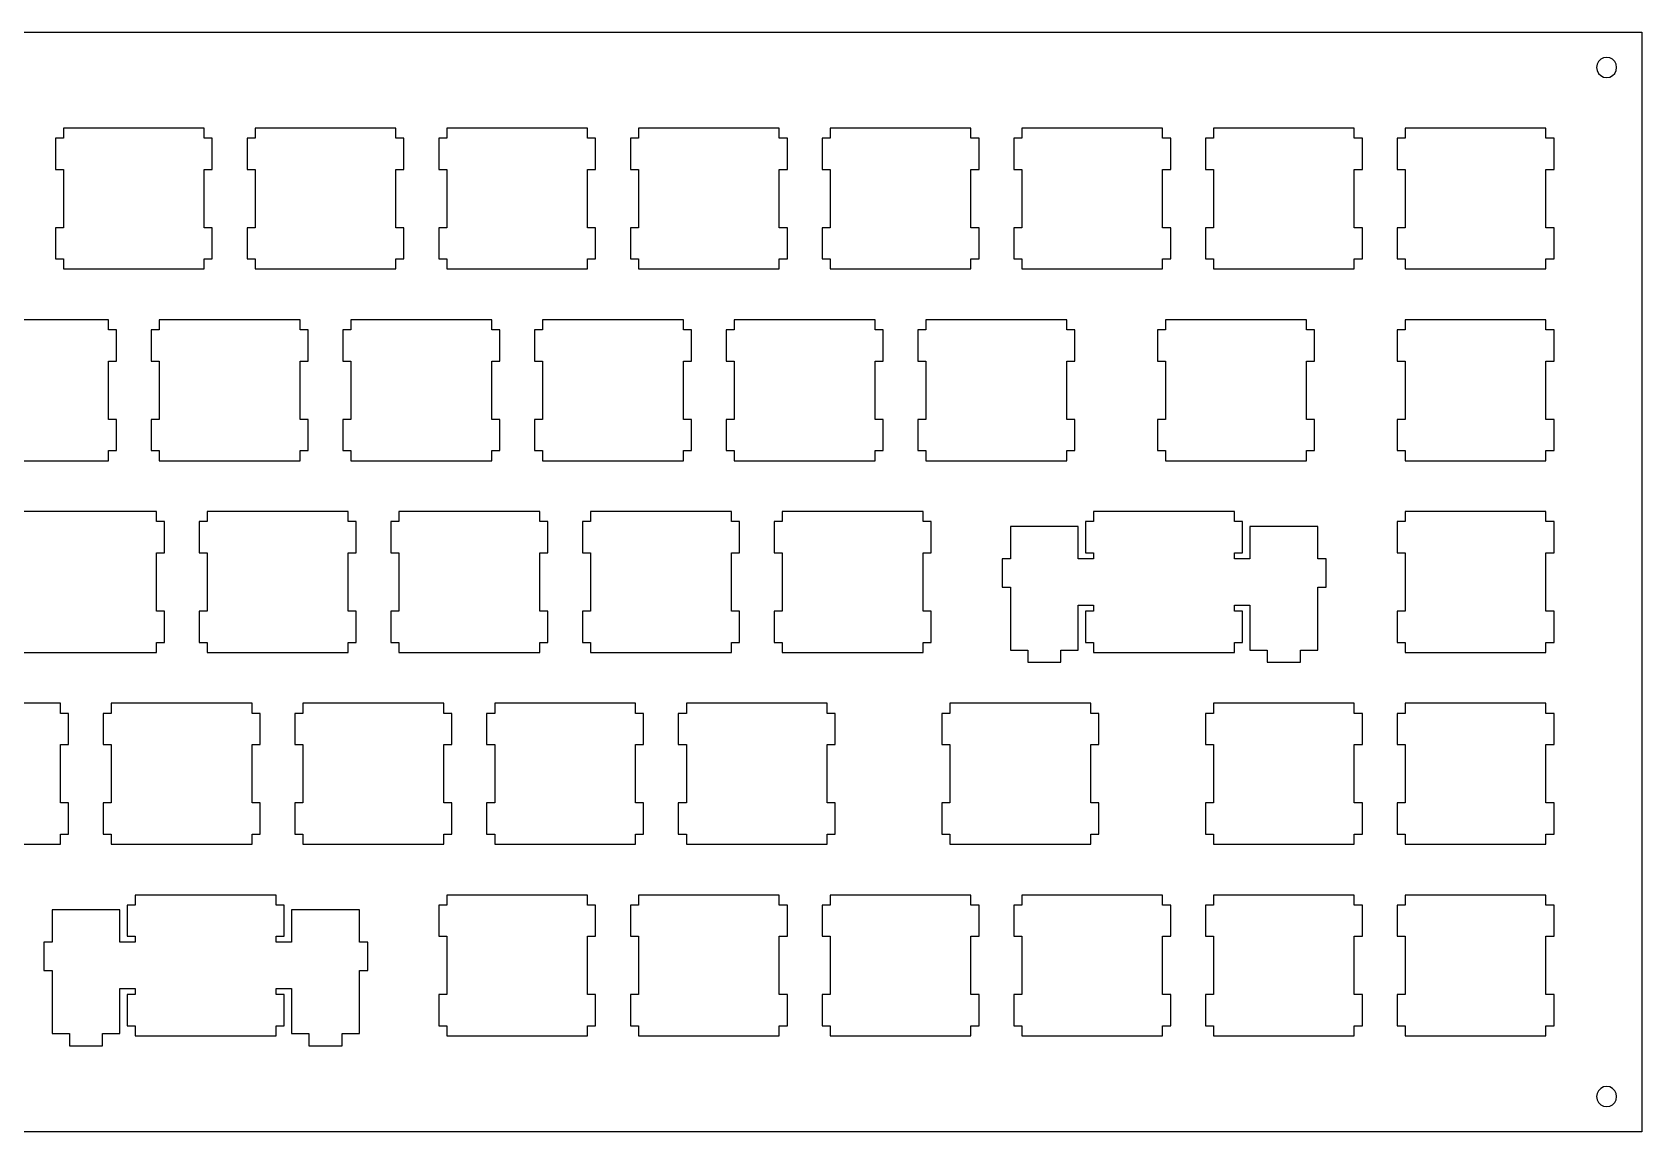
# Model space of a CAD drawing. Extents: x 0 to 319, y 0 to 109.
# Drawn here: x 158.9 to 318.9, y 0.1 to 109.3 of the extents above; entities that cross this region are included whole.
import ezdxf

# ---------------------------------------------------------------- set-up
doc = ezdxf.new("R2010")
doc.units = 0
doc.layers.get('0').update_dxf_attribs({"linetype": 'CONTINUOUS'})

msp = doc.modelspace()

# ---------------------------------------------------------------- linework, layer by layer
at = {"color": 0}
for p, q in [((0.09371, 109.343), (318.895, 109.343)), ((318.895, 109.343), (318.895, 0.09371)), ((314.442, 106.154), (314.395, 105.844)), ((314.395, 105.844), (314.442, 105.536)), ((314.584, 106.431), (314.442, 106.154)), ((314.807, 106.653), (314.584, 106.431)), ((315.084, 106.795), (314.807, 106.653)), ((315.394, 106.843), (315.084, 106.795)), ((315.704, 106.795), (315.394, 106.843)), ((315.981, 106.653), (315.704, 106.795)), ((316.203, 106.431), (315.981, 106.653)), ((316.345, 106.154), (316.203, 106.431)), ((316.395, 105.843), (316.345, 106.154)), ((316.345, 105.536), (316.395, 105.843)), ((314.442, 105.536), (314.584, 105.256)), ((314.584, 105.256), (314.807, 105.035)), ((314.807, 105.035), (315.084, 104.892)), ((315.084, 104.892), (315.394, 104.844)), ((315.394, 104.844), (315.704, 104.892)), ((315.704, 104.892), (315.981, 105.035)), ((315.981, 105.035), (316.203, 105.256)), ((316.203, 105.256), (316.345, 105.536)), ((162.019, 99.8195), (162.019, 98.8191)), ((176.018, 99.8195), (162.019, 99.8195)), ((176.018, 98.8191), (176.018, 99.8195)), ((181.069, 99.8195), (181.069, 98.8191)), ((195.068, 99.8195), (181.069, 99.8195)), ((195.068, 98.8191), (195.068, 99.8195)), ((200.119, 99.8195), (200.119, 98.8191)), ((214.118, 99.8195), (200.119, 99.8195)), ((214.118, 98.8191), (214.118, 99.8195)), ((219.169, 99.8195), (219.169, 98.8191)), ((233.168, 99.8195), (219.169, 99.8195)), ((233.168, 98.8191), (233.168, 99.8195)), ((238.219, 99.8195), (238.219, 98.8191)), ((252.218, 99.8195), (238.219, 99.8195)), ((252.218, 98.8191), (252.218, 99.8195)), ((257.269, 99.8195), (257.269, 98.8191)), ((271.268, 99.8195), (257.269, 99.8195)), ((271.268, 98.8191), (271.268, 99.8195)), ((276.319, 99.8195), (276.319, 98.8191)), ((290.318, 99.8195), (276.319, 99.8195)), ((290.318, 98.8191), (290.318, 99.8195)), ((295.369, 99.8195), (295.369, 98.8191)), ((309.368, 99.8195), (295.369, 99.8195)), ((309.368, 98.8191), (309.368, 99.8195)), ((162.019, 98.8191), (161.218, 98.8191)), ((161.218, 98.8191), (161.218, 95.7185)), ((176.819, 98.8191), (176.018, 98.8191)), ((176.819, 95.7185), (176.819, 98.8191)), ((181.069, 98.8191), (180.268, 98.8191)), ((180.268, 98.8191), (180.268, 95.7185)), ((195.869, 98.8191), (195.068, 98.8191)), ((195.869, 95.7185), (195.869, 98.8191)), ((200.119, 98.8191), (199.318, 98.8191)), ((199.318, 98.8191), (199.318, 95.7185)), ((214.919, 98.8191), (214.118, 98.8191)), ((214.919, 95.7185), (214.919, 98.8191)), ((219.169, 98.8191), (218.368, 98.8191)), ((218.368, 98.8191), (218.368, 95.7185)), ((233.969, 98.8191), (233.168, 98.8191)), ((233.969, 95.7185), (233.969, 98.8191)), ((238.219, 98.8191), (237.418, 98.8191)), ((237.418, 98.8191), (237.418, 95.7185)), ((253.019, 98.8191), (252.218, 98.8191)), ((253.019, 95.7185), (253.019, 98.8191)), ((257.269, 98.8191), (256.468, 98.8191)), ((256.468, 98.8191), (256.468, 95.7185)), ((272.069, 98.8191), (271.268, 98.8191)), ((272.069, 95.7185), (272.069, 98.8191)), ((276.319, 98.8191), (275.518, 98.8191)), ((275.518, 98.8191), (275.518, 95.7185)), ((291.119, 98.8191), (290.318, 98.8191)), ((291.119, 95.7185), (291.119, 98.8191)), ((295.369, 98.8191), (294.568, 98.8191)), ((294.568, 98.8191), (294.568, 95.7185)), ((310.169, 98.8191), (309.368, 98.8191)), ((310.169, 95.7185), (310.169, 98.8191)), ((161.218, 95.7185), (162.019, 95.7185)), ((162.019, 95.7185), (162.019, 89.9199)), ((176.018, 89.9199), (176.018, 95.7185)), ((176.018, 95.7185), (176.819, 95.7185)), ((180.268, 95.7185), (181.069, 95.7185)), ((181.069, 95.7185), (181.069, 89.9199)), ((195.068, 89.9199), (195.068, 95.7185)), ((195.068, 95.7185), (195.869, 95.7185)), ((199.318, 95.7185), (200.119, 95.7185)), ((200.119, 95.7185), (200.119, 89.9199)), ((214.118, 89.9199), (214.118, 95.7185)), ((214.118, 95.7185), (214.919, 95.7185)), ((218.368, 95.7185), (219.169, 95.7185)), ((219.169, 95.7185), (219.169, 89.9199)), ((233.168, 89.9199), (233.168, 95.7185)), ((233.168, 95.7185), (233.969, 95.7185)), ((237.418, 95.7185), (238.219, 95.7185)), ((238.219, 95.7185), (238.219, 89.9199)), ((252.218, 89.9199), (252.218, 95.7185)), ((252.218, 95.7185), (253.019, 95.7185)), ((256.468, 95.7185), (257.269, 95.7185)), ((257.269, 95.7185), (257.269, 89.9199)), ((271.268, 89.9199), (271.268, 95.7185)), ((271.268, 95.7185), (272.069, 95.7185)), ((275.518, 95.7185), (276.319, 95.7185)), ((276.319, 95.7185), (276.319, 89.9199)), ((290.318, 89.9199), (290.318, 95.7185)), ((290.318, 95.7185), (291.119, 95.7185)), ((294.568, 95.7185), (295.369, 95.7185)), ((295.369, 95.7185), (295.369, 89.9199)), ((309.368, 89.9199), (309.368, 95.7185)), ((309.368, 95.7185), (310.169, 95.7185)), ((162.019, 89.9199), (161.218, 89.9199)), ((161.218, 89.9199), (161.218, 86.8179)), ((176.819, 89.9199), (176.018, 89.9199)), ((176.819, 86.8179), (176.819, 89.9199)), ((181.069, 89.9199), (180.268, 89.9199)), ((180.268, 89.9199), (180.268, 86.8179)), ((195.869, 89.9199), (195.068, 89.9199)), ((195.869, 86.8179), (195.869, 89.9199)), ((200.119, 89.9199), (199.318, 89.9199)), ((199.318, 89.9199), (199.318, 86.8179)), ((214.919, 89.9199), (214.118, 89.9199)), ((214.919, 86.8179), (214.919, 89.9199)), ((219.169, 89.9199), (218.368, 89.9199)), ((218.368, 89.9199), (218.368, 86.8179)), ((233.969, 89.9199), (233.168, 89.9199)), ((233.969, 86.8179), (233.969, 89.9199)), ((238.219, 89.9199), (237.418, 89.9199)), ((237.418, 89.9199), (237.418, 86.8179)), ((253.019, 89.9199), (252.218, 89.9199)), ((253.019, 86.8179), (253.019, 89.9199)), ((257.269, 89.9199), (256.468, 89.9199)), ((256.468, 89.9199), (256.468, 86.8179)), ((272.069, 89.9199), (271.268, 89.9199)), ((272.069, 86.8179), (272.069, 89.9199)), ((276.319, 89.9199), (275.518, 89.9199)), ((275.518, 89.9199), (275.518, 86.8179)), ((291.119, 89.9199), (290.318, 89.9199)), ((291.119, 86.8179), (291.119, 89.9199)), ((295.369, 89.9199), (294.568, 89.9199)), ((294.568, 89.9199), (294.568, 86.8179)), ((310.169, 89.9199), (309.368, 89.9199)), ((310.169, 86.8179), (310.169, 89.9199)), ((161.218, 86.8179), (162.019, 86.8179)), ((162.019, 86.8179), (162.019, 85.8188)), ((176.018, 85.8188), (176.018, 86.8179)), ((176.018, 86.8179), (176.819, 86.8179)), ((180.268, 86.8179), (181.069, 86.8179)), ((181.069, 86.8179), (181.069, 85.8188)), ((195.068, 85.8188), (195.068, 86.8179)), ((195.068, 86.8179), (195.869, 86.8179)), ((199.318, 86.8179), (200.119, 86.8179)), ((200.119, 86.8179), (200.119, 85.8188)), ((214.118, 85.8188), (214.118, 86.8179)), ((214.118, 86.8179), (214.919, 86.8179)), ((218.368, 86.8179), (219.169, 86.8179)), ((219.169, 86.8179), (219.169, 85.8188)), ((233.168, 85.8188), (233.168, 86.8179)), ((233.168, 86.8179), (233.969, 86.8179)), ((237.418, 86.8179), (238.219, 86.8179)), ((238.219, 86.8179), (238.219, 85.8188)), ((252.218, 85.8188), (252.218, 86.8179)), ((252.218, 86.8179), (253.019, 86.8179)), ((256.468, 86.8179), (257.269, 86.8179)), ((257.269, 86.8179), (257.269, 85.8188)), ((271.268, 85.8188), (271.268, 86.8179)), ((271.268, 86.8179), (272.069, 86.8179)), ((275.518, 86.8179), (276.319, 86.8179)), ((276.319, 86.8179), (276.319, 85.8188)), ((290.318, 85.8188), (290.318, 86.8179)), ((290.318, 86.8179), (291.119, 86.8179)), ((294.568, 86.8179), (295.369, 86.8179)), ((295.369, 86.8179), (295.369, 85.8188)), ((309.368, 85.8188), (309.368, 86.8179)), ((309.368, 86.8179), (310.169, 86.8179)), ((162.019, 85.8188), (176.018, 85.8188)), ((181.069, 85.8188), (195.068, 85.8188)), ((200.119, 85.8188), (214.118, 85.8188)), ((219.169, 85.8188), (233.168, 85.8188)), ((238.219, 85.8188), (252.218, 85.8188)), ((257.269, 85.8188), (271.268, 85.8188)), ((276.319, 85.8188), (290.318, 85.8188)), ((295.369, 85.8188), (309.368, 85.8188)), ((166.493, 80.7681), (152.494, 80.7681)), ((166.493, 79.7676), (166.493, 80.7681)), ((171.544, 80.7681), (171.544, 79.7676)), ((185.543, 80.7681), (171.544, 80.7681)), ((185.543, 79.7676), (185.543, 80.7681)), ((190.594, 80.7681), (190.594, 79.7676)), ((204.593, 80.7681), (190.594, 80.7681)), ((204.593, 79.7676), (204.593, 80.7681)), ((209.644, 80.7681), (209.644, 79.7676)), ((223.643, 80.7681), (209.644, 80.7681)), ((223.643, 79.7676), (223.643, 80.7681)), ((228.694, 80.7681), (228.694, 79.7676)), ((242.693, 80.7681), (228.694, 80.7681)), ((242.693, 79.7676), (242.693, 80.7681)), ((247.744, 80.7681), (247.744, 79.7676)), ((261.743, 80.7681), (247.744, 80.7681)), ((261.743, 79.7676), (261.743, 80.7681)), ((271.556, 80.7681), (271.556, 79.7676)), ((285.556, 80.7681), (271.556, 80.7681)), ((285.556, 79.7676), (285.556, 80.7681)), ((295.369, 80.7681), (295.369, 79.7676)), ((309.368, 80.7681), (295.369, 80.7681)), ((309.368, 79.7676), (309.368, 80.7681)), ((167.294, 79.7676), (166.493, 79.7676)), ((167.294, 76.6685), (167.294, 79.7676)), ((171.544, 79.7676), (170.743, 79.7676)), ((170.743, 79.7676), (170.743, 76.6685)), ((186.344, 79.7676), (185.543, 79.7676)), ((186.344, 76.6685), (186.344, 79.7676)), ((190.594, 79.7676), (189.793, 79.7676)), ((189.793, 79.7676), (189.793, 76.6685)), ((205.394, 79.7676), (204.593, 79.7676)), ((205.394, 76.6685), (205.394, 79.7676)), ((209.644, 79.7676), (208.843, 79.7676)), ((208.843, 79.7676), (208.843, 76.6685)), ((224.444, 79.7676), (223.643, 79.7676)), ((224.444, 76.6685), (224.444, 79.7676)), ((228.694, 79.7676), (227.893, 79.7676)), ((227.893, 79.7676), (227.893, 76.6685)), ((243.494, 79.7676), (242.693, 79.7676)), ((243.494, 76.6685), (243.494, 79.7676)), ((247.744, 79.7676), (246.943, 79.7676)), ((246.943, 79.7676), (246.943, 76.6685)), ((262.544, 79.7676), (261.743, 79.7676)), ((262.544, 76.6685), (262.544, 79.7676)), ((271.556, 79.7676), (270.756, 79.7676)), ((270.756, 79.7676), (270.756, 76.6685)), ((286.356, 79.7676), (285.556, 79.7676)), ((286.356, 76.6685), (286.356, 79.7676)), ((295.369, 79.7676), (294.568, 79.7676)), ((294.568, 79.7676), (294.568, 76.6685)), ((310.169, 79.7676), (309.368, 79.7676)), ((310.169, 76.6685), (310.169, 79.7676)), ((166.493, 70.8685), (166.493, 76.6685)), ((166.493, 76.6685), (167.294, 76.6685)), ((170.743, 76.6685), (171.544, 76.6685)), ((171.544, 76.6685), (171.544, 70.8685)), ((185.543, 70.8685), (185.543, 76.6685)), ((185.543, 76.6685), (186.344, 76.6685)), ((189.793, 76.6685), (190.594, 76.6685)), ((190.594, 76.6685), (190.594, 70.8685)), ((204.593, 70.8685), (204.593, 76.6685)), ((204.593, 76.6685), (205.394, 76.6685)), ((208.843, 76.6685), (209.644, 76.6685)), ((209.644, 76.6685), (209.644, 70.8685)), ((223.643, 70.8685), (223.643, 76.6685)), ((223.643, 76.6685), (224.444, 76.6685)), ((227.893, 76.6685), (228.694, 76.6685)), ((228.694, 76.6685), (228.694, 70.8685)), ((242.693, 70.8685), (242.693, 76.6685)), ((242.693, 76.6685), (243.494, 76.6685)), ((246.943, 76.6685), (247.744, 76.6685)), ((247.744, 76.6685), (247.744, 70.8685)), ((261.743, 70.8685), (261.743, 76.6685)), ((261.743, 76.6685), (262.544, 76.6685)), ((270.756, 76.6685), (271.556, 76.6685)), ((271.556, 76.6685), (271.556, 70.8685)), ((285.556, 70.8685), (285.556, 76.6685)), ((285.556, 76.6685), (286.356, 76.6685)), ((294.568, 76.6685), (295.369, 76.6685)), ((295.369, 76.6685), (295.369, 70.8685)), ((309.368, 70.8685), (309.368, 76.6685)), ((309.368, 76.6685), (310.169, 76.6685)), ((167.294, 70.8685), (166.493, 70.8685)), ((167.294, 67.7679), (167.294, 70.8685)), ((171.544, 70.8685), (170.743, 70.8685)), ((170.743, 70.8685), (170.743, 67.7679)), ((186.344, 70.8685), (185.543, 70.8685)), ((186.344, 67.7679), (186.344, 70.8685)), ((190.594, 70.8685), (189.793, 70.8685)), ((189.793, 70.8685), (189.793, 67.7679)), ((205.394, 70.8685), (204.593, 70.8685)), ((205.394, 67.7679), (205.394, 70.8685)), ((209.644, 70.8685), (208.843, 70.8685)), ((208.843, 70.8685), (208.843, 67.7679)), ((224.444, 70.8685), (223.643, 70.8685)), ((224.444, 67.7679), (224.444, 70.8685)), ((228.694, 70.8685), (227.893, 70.8685)), ((227.893, 70.8685), (227.893, 67.7679)), ((243.494, 70.8685), (242.693, 70.8685)), ((243.494, 67.7679), (243.494, 70.8685)), ((247.744, 70.8685), (246.943, 70.8685)), ((246.943, 70.8685), (246.943, 67.7679)), ((262.544, 70.8685), (261.743, 70.8685)), ((262.544, 67.7679), (262.544, 70.8685)), ((271.556, 70.8685), (270.756, 70.8685)), ((270.756, 70.8685), (270.756, 67.7679)), ((286.356, 70.8685), (285.556, 70.8685)), ((286.356, 67.7679), (286.356, 70.8685)), ((295.369, 70.8685), (294.568, 70.8685)), ((294.568, 70.8685), (294.568, 67.7679)), ((310.169, 70.8685), (309.368, 70.8685)), ((310.169, 67.7679), (310.169, 70.8685)), ((166.493, 66.7688), (166.493, 67.7679)), ((166.493, 67.7679), (167.294, 67.7679)), ((170.743, 67.7679), (171.544, 67.7679)), ((171.544, 67.7679), (171.544, 66.7688)), ((185.543, 66.7688), (185.543, 67.7679)), ((185.543, 67.7679), (186.344, 67.7679)), ((189.793, 67.7679), (190.594, 67.7679)), ((190.594, 67.7679), (190.594, 66.7688)), ((204.593, 66.7688), (204.593, 67.7679)), ((204.593, 67.7679), (205.394, 67.7679)), ((208.843, 67.7679), (209.644, 67.7679)), ((209.644, 67.7679), (209.644, 66.7688)), ((223.643, 66.7688), (223.643, 67.7679)), ((223.643, 67.7679), (224.444, 67.7679)), ((227.893, 67.7679), (228.694, 67.7679)), ((228.694, 67.7679), (228.694, 66.7688)), ((242.693, 66.7688), (242.693, 67.7679)), ((242.693, 67.7679), (243.494, 67.7679)), ((246.943, 67.7679), (247.744, 67.7679)), ((247.744, 67.7679), (247.744, 66.7688)), ((261.743, 66.7688), (261.743, 67.7679)), ((261.743, 67.7679), (262.544, 67.7679)), ((270.756, 67.7679), (271.556, 67.7679)), ((271.556, 67.7679), (271.556, 66.7688)), ((285.556, 66.7688), (285.556, 67.7679)), ((285.556, 67.7679), (286.356, 67.7679)), ((294.568, 67.7679), (295.369, 67.7679)), ((295.369, 67.7679), (295.369, 66.7688)), ((309.368, 66.7688), (309.368, 67.7679)), ((309.368, 67.7679), (310.169, 67.7679)), ((152.494, 66.7688), (166.493, 66.7688)), ((171.544, 66.7688), (185.543, 66.7688)), ((190.594, 66.7688), (204.593, 66.7688)), ((209.644, 66.7688), (223.643, 66.7688)), ((228.694, 66.7688), (242.693, 66.7688)), ((247.744, 66.7688), (261.743, 66.7688)), ((271.556, 66.7688), (285.556, 66.7688)), ((295.369, 66.7688), (309.368, 66.7688)), ((171.256, 61.7181), (157.256, 61.7181)), ((171.256, 60.7176), (171.256, 61.7181)), ((176.306, 61.7181), (176.306, 60.7176)), ((190.306, 61.7181), (176.306, 61.7181)), ((190.306, 60.7176), (190.306, 61.7181)), ((195.356, 61.7181), (195.356, 60.7176)), ((209.356, 61.7181), (195.356, 61.7181)), ((209.356, 60.7176), (209.356, 61.7181)), ((214.406, 61.7181), (214.406, 60.7176)), ((228.406, 61.7181), (214.406, 61.7181)), ((228.406, 60.7176), (228.406, 61.7181)), ((233.456, 61.7181), (233.456, 60.7176)), ((247.456, 61.7181), (233.456, 61.7181)), ((247.456, 60.7176), (247.456, 61.7181)), ((264.411, 61.7181), (264.411, 60.7176)), ((278.412, 61.7181), (264.411, 61.7181)), ((278.412, 60.7176), (278.412, 61.7181)), ((295.369, 61.7181), (295.369, 60.7176)), ((309.368, 61.7181), (295.369, 61.7181)), ((309.368, 60.7176), (309.368, 61.7181)), ((172.056, 60.7176), (171.256, 60.7176)), ((172.056, 57.6185), (172.056, 60.7176)), ((176.306, 60.7176), (175.506, 60.7176)), ((175.506, 60.7176), (175.506, 57.6185)), ((191.106, 60.7176), (190.306, 60.7176)), ((191.106, 57.6185), (191.106, 60.7176)), ((195.356, 60.7176), (194.556, 60.7176)), ((194.556, 60.7176), (194.556, 57.6185)), ((210.156, 60.7176), (209.356, 60.7176)), ((210.156, 57.6185), (210.156, 60.7176)), ((214.406, 60.7176), (213.606, 60.7176)), ((213.606, 60.7176), (213.606, 57.6185)), ((229.206, 60.7176), (228.406, 60.7176)), ((229.206, 57.6185), (229.206, 60.7176)), ((233.456, 60.7176), (232.656, 60.7176)), ((232.656, 60.7176), (232.656, 57.6185)), ((248.256, 60.7176), (247.456, 60.7176)), ((248.256, 57.6185), (248.256, 60.7176)), ((262.887, 60.2477), (256.137, 60.2477)), ((256.137, 60.2477), (256.137, 57.0177)), ((262.887, 57.0177), (262.887, 60.2477)), ((264.411, 60.7176), (263.612, 60.7176)), ((263.612, 60.7176), (263.612, 57.6185)), ((279.211, 60.7176), (278.412, 60.7176)), ((279.211, 57.6185), (279.211, 60.7176)), ((286.687, 60.2477), (279.936, 60.2477)), ((279.936, 60.2477), (279.936, 57.0177)), ((286.687, 57.0177), (286.687, 60.2477)), ((295.369, 60.7176), (294.568, 60.7176)), ((294.568, 60.7176), (294.568, 57.6185)), ((310.169, 60.7176), (309.368, 60.7176)), ((310.169, 57.6185), (310.169, 60.7176)), ((171.256, 51.8185), (171.256, 57.6185)), ((171.256, 57.6185), (172.056, 57.6185)), ((175.506, 57.6185), (176.306, 57.6185)), ((176.306, 57.6185), (176.306, 51.8185)), ((190.306, 51.8185), (190.306, 57.6185)), ((190.306, 57.6185), (191.106, 57.6185)), ((194.556, 57.6185), (195.356, 57.6185)), ((195.356, 57.6185), (195.356, 51.8185)), ((209.356, 51.8185), (209.356, 57.6185)), ((209.356, 57.6185), (210.156, 57.6185)), ((213.606, 57.6185), (214.406, 57.6185)), ((214.406, 57.6185), (214.406, 51.8185)), ((228.406, 51.8185), (228.406, 57.6185)), ((228.406, 57.6185), (229.206, 57.6185)), ((232.656, 57.6185), (233.456, 57.6185)), ((233.456, 57.6185), (233.456, 51.8185)), ((247.456, 51.8185), (247.456, 57.6185)), ((247.456, 57.6185), (248.256, 57.6185)), ((263.612, 57.6185), (264.411, 57.6185)), ((264.411, 57.6185), (264.411, 57.0177)), ((278.412, 57.0177), (278.412, 57.6185)), ((278.412, 57.6185), (279.211, 57.6185)), ((294.568, 57.6185), (295.369, 57.6185)), ((295.369, 57.6185), (295.369, 51.8185)), ((309.368, 51.8185), (309.368, 57.6185)), ((309.368, 57.6185), (310.169, 57.6185)), ((256.137, 57.0177), (255.312, 57.0177)), ((255.312, 57.0177), (255.312, 54.2188)), ((264.411, 57.0177), (262.887, 57.0177)), ((279.936, 57.0177), (278.412, 57.0177)), ((287.511, 57.0177), (286.687, 57.0177)), ((287.511, 54.2188), (287.511, 57.0177)), ((255.312, 54.2188), (256.137, 54.2188)), ((256.137, 54.2188), (256.137, 47.9488)), ((286.687, 47.9488), (286.687, 54.2188)), ((286.687, 54.2188), (287.511, 54.2188)), ((172.056, 51.8185), (171.256, 51.8185)), ((172.056, 48.7179), (172.056, 51.8185)), ((176.306, 51.8185), (175.506, 51.8185)), ((175.506, 51.8185), (175.506, 48.7179)), ((191.106, 51.8185), (190.306, 51.8185)), ((191.106, 48.7179), (191.106, 51.8185)), ((195.356, 51.8185), (194.556, 51.8185)), ((194.556, 51.8185), (194.556, 48.7179)), ((210.156, 51.8185), (209.356, 51.8185)), ((210.156, 48.7179), (210.156, 51.8185)), ((214.406, 51.8185), (213.606, 51.8185)), ((213.606, 51.8185), (213.606, 48.7179)), ((229.206, 51.8185), (228.406, 51.8185)), ((229.206, 48.7179), (229.206, 51.8185)), ((233.456, 51.8185), (232.656, 51.8185)), ((232.656, 51.8185), (232.656, 48.7179)), ((248.256, 51.8185), (247.456, 51.8185)), ((248.256, 48.7179), (248.256, 51.8185)), ((262.887, 47.9488), (262.887, 52.4178)), ((262.887, 52.4178), (264.411, 52.4178)), ((264.411, 51.8185), (263.612, 51.8185)), ((263.612, 51.8185), (263.612, 48.7179)), ((264.411, 52.4178), (264.411, 51.8185)), ((278.412, 51.8185), (278.412, 52.4178)), ((278.412, 52.4178), (279.936, 52.4178)), ((279.211, 51.8185), (278.412, 51.8185)), ((279.211, 48.7179), (279.211, 51.8185)), ((279.936, 52.4178), (279.936, 47.9488)), ((295.369, 51.8185), (294.568, 51.8185)), ((294.568, 51.8185), (294.568, 48.7179)), ((310.169, 51.8185), (309.368, 51.8185)), ((310.169, 48.7179), (310.169, 51.8185)), ((171.256, 47.7188), (171.256, 48.7179)), ((171.256, 48.7179), (172.056, 48.7179)), ((175.506, 48.7179), (176.306, 48.7179)), ((176.306, 48.7179), (176.306, 47.7188)), ((190.306, 47.7188), (190.306, 48.7179)), ((190.306, 48.7179), (191.106, 48.7179)), ((194.556, 48.7179), (195.356, 48.7179)), ((195.356, 48.7179), (195.356, 47.7188)), ((209.356, 47.7188), (209.356, 48.7179)), ((209.356, 48.7179), (210.156, 48.7179)), ((213.606, 48.7179), (214.406, 48.7179)), ((214.406, 48.7179), (214.406, 47.7188)), ((228.406, 47.7188), (228.406, 48.7179)), ((228.406, 48.7179), (229.206, 48.7179)), ((232.656, 48.7179), (233.456, 48.7179)), ((233.456, 48.7179), (233.456, 47.7188)), ((247.456, 47.7188), (247.456, 48.7179)), ((247.456, 48.7179), (248.256, 48.7179)), ((263.612, 48.7179), (264.411, 48.7179)), ((264.411, 48.7179), (264.411, 47.7188)), ((278.412, 47.7188), (278.412, 48.7179)), ((278.412, 48.7179), (279.211, 48.7179)), ((294.568, 48.7179), (295.369, 48.7179)), ((295.369, 48.7179), (295.369, 47.7188)), ((309.368, 47.7188), (309.368, 48.7179)), ((309.368, 48.7179), (310.169, 48.7179)), ((157.256, 47.7188), (171.256, 47.7188)), ((176.306, 47.7188), (190.306, 47.7188)), ((195.356, 47.7188), (209.356, 47.7188)), ((214.406, 47.7188), (228.406, 47.7188)), ((233.456, 47.7188), (247.456, 47.7188)), ((256.137, 47.9488), (257.861, 47.9488)), ((257.861, 47.9488), (257.861, 46.7487)), ((257.861, 46.7487), (261.162, 46.7487)), ((261.162, 46.7487), (261.162, 47.9488)), ((261.162, 47.9488), (262.887, 47.9488)), ((264.411, 47.7188), (278.412, 47.7188)), ((279.936, 47.9488), (281.661, 47.9488)), ((281.661, 47.9488), (281.661, 46.7487)), ((281.661, 46.7487), (284.962, 46.7487)), ((284.962, 46.7487), (284.962, 47.9488)), ((284.962, 47.9488), (286.687, 47.9488)), ((295.369, 47.7188), (309.368, 47.7188)), ((161.731, 42.6681), (147.731, 42.6681)), ((161.731, 41.6676), (161.731, 42.6681)), ((162.531, 41.6676), (161.731, 41.6676)), ((162.531, 38.5685), (162.531, 41.6676)), ((166.781, 41.6676), (165.981, 41.6676)), ((165.981, 41.6676), (165.981, 38.5685)), ((166.781, 42.6681), (166.781, 41.6676)), ((180.781, 42.6681), (166.781, 42.6681)), ((180.781, 41.6676), (180.781, 42.6681)), ((181.581, 41.6676), (180.781, 41.6676)), ((181.581, 38.5685), (181.581, 41.6676)), ((185.831, 41.6676), (185.031, 41.6676)), ((185.031, 41.6676), (185.031, 38.5685)), ((185.831, 42.6681), (185.831, 41.6676)), ((199.831, 42.6681), (185.831, 42.6681)), ((199.831, 41.6676), (199.831, 42.6681)), ((200.631, 41.6676), (199.831, 41.6676)), ((200.631, 38.5685), (200.631, 41.6676)), ((204.881, 41.6676), (204.081, 41.6676)), ((204.081, 41.6676), (204.081, 38.5685)), ((204.881, 42.6681), (204.881, 41.6676)), ((218.881, 42.6681), (204.881, 42.6681)), ((218.881, 41.6676), (218.881, 42.6681)), ((219.681, 41.6676), (218.881, 41.6676)), ((219.681, 38.5685), (219.681, 41.6676)), ((223.931, 41.6676), (223.131, 41.6676)), ((223.131, 41.6676), (223.131, 38.5685)), ((223.931, 42.6681), (223.931, 41.6676)), ((237.931, 42.6681), (223.931, 42.6681)), ((237.931, 41.6676), (237.931, 42.6681)), ((238.731, 41.6676), (237.931, 41.6676)), ((238.731, 38.5685), (238.731, 41.6676)), ((250.125, 41.6676), (249.324, 41.6676)), ((249.324, 41.6676), (249.324, 38.5685)), ((250.125, 42.6681), (250.125, 41.6676)), ((264.124, 42.6681), (250.125, 42.6681)), ((264.124, 41.6676), (264.124, 42.6681)), ((264.925, 41.6676), (264.124, 41.6676)), ((264.925, 38.5685), (264.925, 41.6676)), ((276.319, 41.6676), (275.518, 41.6676)), ((275.518, 41.6676), (275.518, 38.5685)), ((276.319, 42.6681), (276.319, 41.6676)), ((290.318, 42.6681), (276.319, 42.6681)), ((290.318, 41.6676), (290.318, 42.6681)), ((291.119, 41.6676), (290.318, 41.6676)), ((291.119, 38.5685), (291.119, 41.6676)), ((295.369, 41.6676), (294.568, 41.6676)), ((294.568, 41.6676), (294.568, 38.5685)), ((295.369, 42.6681), (295.369, 41.6676)), ((309.368, 42.6681), (295.369, 42.6681)), ((309.368, 41.6676), (309.368, 42.6681)), ((310.169, 41.6676), (309.368, 41.6676)), ((310.169, 38.5685), (310.169, 41.6676)), ((161.731, 32.7684), (161.731, 38.5685)), ((161.731, 38.5685), (162.531, 38.5685)), ((165.981, 38.5685), (166.781, 38.5685)), ((166.781, 38.5685), (166.781, 32.7684)), ((180.781, 32.7684), (180.781, 38.5685)), ((180.781, 38.5685), (181.581, 38.5685)), ((185.031, 38.5685), (185.831, 38.5685)), ((185.831, 38.5685), (185.831, 32.7684)), ((199.831, 32.7684), (199.831, 38.5685)), ((199.831, 38.5685), (200.631, 38.5685)), ((204.081, 38.5685), (204.881, 38.5685)), ((204.881, 38.5685), (204.881, 32.7684)), ((218.881, 32.7684), (218.881, 38.5685)), ((218.881, 38.5685), (219.681, 38.5685)), ((223.131, 38.5685), (223.931, 38.5685)), ((223.931, 38.5685), (223.931, 32.7684)), ((237.931, 32.7684), (237.931, 38.5685)), ((237.931, 38.5685), (238.731, 38.5685)), ((249.324, 38.5685), (250.125, 38.5685)), ((250.125, 38.5685), (250.125, 32.7684)), ((264.124, 32.7684), (264.124, 38.5685)), ((264.124, 38.5685), (264.925, 38.5685)), ((275.518, 38.5685), (276.319, 38.5685)), ((276.319, 38.5685), (276.319, 32.7684)), ((290.318, 32.7684), (290.318, 38.5685)), ((290.318, 38.5685), (291.119, 38.5685)), ((294.568, 38.5685), (295.369, 38.5685)), ((295.369, 38.5685), (295.369, 32.7684)), ((309.368, 32.7684), (309.368, 38.5685)), ((309.368, 38.5685), (310.169, 38.5685)), ((162.531, 32.7684), (161.731, 32.7684)), ((162.531, 29.6678), (162.531, 32.7684)), ((166.781, 32.7684), (165.981, 32.7684)), ((165.981, 32.7684), (165.981, 29.6678)), ((181.581, 32.7684), (180.781, 32.7684)), ((181.581, 29.6678), (181.581, 32.7684)), ((185.831, 32.7684), (185.031, 32.7684)), ((185.031, 32.7684), (185.031, 29.6678)), ((200.631, 32.7684), (199.831, 32.7684)), ((200.631, 29.6678), (200.631, 32.7684)), ((204.881, 32.7684), (204.081, 32.7684)), ((204.081, 32.7684), (204.081, 29.6678)), ((219.681, 32.7684), (218.881, 32.7684)), ((219.681, 29.6678), (219.681, 32.7684)), ((223.931, 32.7684), (223.131, 32.7684)), ((223.131, 32.7684), (223.131, 29.6678)), ((238.731, 32.7684), (237.931, 32.7684)), ((238.731, 29.6678), (238.731, 32.7684)), ((250.125, 32.7684), (249.324, 32.7684)), ((249.324, 32.7684), (249.324, 29.6678)), ((264.925, 32.7684), (264.124, 32.7684)), ((264.925, 29.6678), (264.925, 32.7684)), ((276.319, 32.7684), (275.518, 32.7684)), ((275.518, 32.7684), (275.518, 29.6678)), ((291.119, 32.7684), (290.318, 32.7684)), ((291.119, 29.6678), (291.119, 32.7684)), ((295.369, 32.7684), (294.568, 32.7684)), ((294.568, 32.7684), (294.568, 29.6678)), ((310.169, 32.7684), (309.368, 32.7684)), ((310.169, 29.6678), (310.169, 32.7684)), ((161.731, 28.6687), (161.731, 29.6678)), ((161.731, 29.6678), (162.531, 29.6678)), ((165.981, 29.6678), (166.781, 29.6678)), ((166.781, 29.6678), (166.781, 28.6687)), ((180.781, 28.6687), (180.781, 29.6678)), ((180.781, 29.6678), (181.581, 29.6678)), ((185.031, 29.6678), (185.831, 29.6678)), ((185.831, 29.6678), (185.831, 28.6687)), ((199.831, 28.6687), (199.831, 29.6678)), ((199.831, 29.6678), (200.631, 29.6678)), ((204.081, 29.6678), (204.881, 29.6678)), ((204.881, 29.6678), (204.881, 28.6687)), ((218.881, 28.6687), (218.881, 29.6678)), ((218.881, 29.6678), (219.681, 29.6678)), ((223.131, 29.6678), (223.931, 29.6678)), ((223.931, 29.6678), (223.931, 28.6687)), ((237.931, 28.6687), (237.931, 29.6678)), ((237.931, 29.6678), (238.731, 29.6678)), ((249.324, 29.6678), (250.125, 29.6678)), ((250.125, 29.6678), (250.125, 28.6687)), ((264.124, 28.6687), (264.124, 29.6678)), ((264.124, 29.6678), (264.925, 29.6678)), ((275.518, 29.6678), (276.319, 29.6678)), ((276.319, 29.6678), (276.319, 28.6687)), ((290.318, 28.6687), (290.318, 29.6678)), ((290.318, 29.6678), (291.119, 29.6678)), ((294.568, 29.6678), (295.369, 29.6678)), ((295.369, 29.6678), (295.369, 28.6687)), ((309.368, 28.6687), (309.368, 29.6678)), ((309.368, 29.6678), (310.169, 29.6678)), ((147.731, 28.6687), (161.731, 28.6687)), ((166.781, 28.6687), (180.781, 28.6687)), ((185.831, 28.6687), (199.831, 28.6687)), ((204.881, 28.6687), (218.881, 28.6687)), ((223.931, 28.6687), (237.931, 28.6687)), ((250.125, 28.6687), (264.124, 28.6687)), ((276.319, 28.6687), (290.318, 28.6687)), ((295.369, 28.6687), (309.368, 28.6687)), ((169.161, 22.6177), (168.362, 22.6177)), ((168.362, 22.6177), (168.362, 19.5185)), ((169.161, 23.6182), (169.161, 22.6177)), ((183.162, 23.6182), (169.161, 23.6182)), ((183.162, 22.6177), (183.162, 23.6182)), ((183.961, 22.6177), (183.162, 22.6177)), ((183.961, 19.5185), (183.961, 22.6177)), ((200.119, 22.6177), (199.318, 22.6177)), ((199.318, 22.6177), (199.318, 19.5185)), ((200.119, 23.6182), (200.119, 22.6177)), ((214.118, 23.6182), (200.119, 23.6182)), ((214.118, 22.6177), (214.118, 23.6182)), ((214.919, 22.6177), (214.118, 22.6177)), ((214.919, 19.5185), (214.919, 22.6177)), ((219.169, 22.6177), (218.368, 22.6177)), ((218.368, 22.6177), (218.368, 19.5185)), ((219.169, 23.6182), (219.169, 22.6177)), ((233.168, 23.6182), (219.169, 23.6182)), ((233.168, 22.6177), (233.168, 23.6182)), ((233.969, 22.6177), (233.168, 22.6177)), ((233.969, 19.5185), (233.969, 22.6177)), ((238.219, 22.6177), (237.418, 22.6177)), ((237.418, 22.6177), (237.418, 19.5185)), ((238.219, 23.6182), (238.219, 22.6177)), ((252.218, 23.6182), (238.219, 23.6182)), ((252.218, 22.6177), (252.218, 23.6182)), ((253.019, 22.6177), (252.218, 22.6177)), ((253.019, 19.5185), (253.019, 22.6177)), ((257.269, 22.6177), (256.468, 22.6177)), ((256.468, 22.6177), (256.468, 19.5185)), ((257.269, 23.6182), (257.269, 22.6177)), ((271.268, 23.6182), (257.269, 23.6182)), ((271.268, 22.6177), (271.268, 23.6182)), ((272.069, 22.6177), (271.268, 22.6177)), ((272.069, 19.5185), (272.069, 22.6177)), ((276.319, 22.6177), (275.518, 22.6177)), ((275.518, 22.6177), (275.518, 19.5185)), ((276.319, 23.6182), (276.319, 22.6177)), ((290.318, 23.6182), (276.319, 23.6182)), ((290.318, 22.6177), (290.318, 23.6182)), ((291.119, 22.6177), (290.318, 22.6177)), ((291.119, 19.5185), (291.119, 22.6177)), ((295.369, 22.6177), (294.568, 22.6177)), ((294.568, 22.6177), (294.568, 19.5185)), ((295.369, 23.6182), (295.369, 22.6177)), ((309.368, 23.6182), (295.369, 23.6182)), ((309.368, 22.6177), (309.368, 23.6182)), ((310.169, 22.6177), (309.368, 22.6177)), ((310.169, 19.5185), (310.169, 22.6177)), ((167.637, 22.1478), (160.887, 22.1478)), ((160.887, 22.1478), (160.887, 18.9177)), ((167.637, 18.9177), (167.637, 22.1478)), ((191.437, 22.1478), (184.686, 22.1478)), ((184.686, 22.1478), (184.686, 18.9177)), ((191.437, 18.9177), (191.437, 22.1478)), ((168.362, 19.5185), (169.161, 19.5185)), ((169.161, 19.5185), (169.161, 18.9177)), ((183.162, 18.9177), (183.162, 19.5185)), ((183.162, 19.5185), (183.961, 19.5185)), ((199.318, 19.5185), (200.119, 19.5185)), ((200.119, 19.5185), (200.119, 13.7184)), ((214.118, 13.7184), (214.118, 19.5185)), ((214.118, 19.5185), (214.919, 19.5185)), ((218.368, 19.5185), (219.169, 19.5185)), ((219.169, 19.5185), (219.169, 13.7184)), ((233.168, 13.7184), (233.168, 19.5185)), ((233.168, 19.5185), (233.969, 19.5185)), ((237.418, 19.5185), (238.219, 19.5185)), ((238.219, 19.5185), (238.219, 13.7184)), ((252.218, 13.7184), (252.218, 19.5185)), ((252.218, 19.5185), (253.019, 19.5185)), ((256.468, 19.5185), (257.269, 19.5185)), ((257.269, 19.5185), (257.269, 13.7184)), ((271.268, 13.7184), (271.268, 19.5185)), ((271.268, 19.5185), (272.069, 19.5185)), ((275.518, 19.5185), (276.319, 19.5185)), ((276.319, 19.5185), (276.319, 13.7184)), ((290.318, 13.7184), (290.318, 19.5185)), ((290.318, 19.5185), (291.119, 19.5185)), ((294.568, 19.5185), (295.369, 19.5185)), ((295.369, 19.5185), (295.369, 13.7184)), ((309.368, 13.7184), (309.368, 19.5185)), ((309.368, 19.5185), (310.169, 19.5185)), ((160.887, 18.9177), (160.062, 18.9177)), ((160.062, 18.9177), (160.062, 16.1189)), ((169.161, 18.9177), (167.637, 18.9177)), ((184.686, 18.9177), (183.162, 18.9177)), ((192.261, 18.9177), (191.437, 18.9177)), ((192.261, 16.1189), (192.261, 18.9177)), ((160.062, 16.1189), (160.887, 16.1189)), ((160.887, 16.1189), (160.887, 9.84885)), ((191.437, 9.84885), (191.437, 16.1189)), ((191.437, 16.1189), (192.261, 16.1189)), ((167.637, 9.84885), (167.637, 14.3192)), ((167.637, 14.3192), (169.161, 14.3192)), ((169.161, 13.7184), (168.362, 13.7184)), ((168.362, 13.7184), (168.362, 10.6178)), ((169.161, 14.3192), (169.161, 13.7184)), ((183.162, 13.7184), (183.162, 14.3192)), ((183.162, 14.3192), (184.686, 14.3192)), ((183.961, 13.7184), (183.162, 13.7184)), ((183.961, 10.6178), (183.961, 13.7184)), ((184.686, 14.3192), (184.686, 9.84885)), ((200.119, 13.7184), (199.318, 13.7184)), ((199.318, 13.7184), (199.318, 10.6178)), ((214.919, 13.7184), (214.118, 13.7184)), ((214.919, 10.6178), (214.919, 13.7184)), ((219.169, 13.7184), (218.368, 13.7184)), ((218.368, 13.7184), (218.368, 10.6178)), ((233.969, 13.7184), (233.168, 13.7184)), ((233.969, 10.6178), (233.969, 13.7184)), ((238.219, 13.7184), (237.418, 13.7184)), ((237.418, 13.7184), (237.418, 10.6178)), ((253.019, 13.7184), (252.218, 13.7184)), ((253.019, 10.6178), (253.019, 13.7184)), ((257.269, 13.7184), (256.468, 13.7184)), ((256.468, 13.7184), (256.468, 10.6178)), ((272.069, 13.7184), (271.268, 13.7184)), ((272.069, 10.6178), (272.069, 13.7184)), ((276.319, 13.7184), (275.518, 13.7184)), ((275.518, 13.7184), (275.518, 10.6178)), ((291.119, 13.7184), (290.318, 13.7184)), ((291.119, 10.6178), (291.119, 13.7184)), ((295.369, 13.7184), (294.568, 13.7184)), ((294.568, 13.7184), (294.568, 10.6178)), ((310.169, 13.7184), (309.368, 13.7184)), ((310.169, 10.6178), (310.169, 13.7184)), ((160.887, 9.84885), (162.611, 9.84885)), ((162.611, 9.84885), (162.611, 8.64856)), ((165.912, 8.64856), (165.912, 9.84885)), ((165.912, 9.84885), (167.637, 9.84885)), ((168.362, 10.6178), (169.161, 10.6178)), ((169.161, 10.6178), (169.161, 9.6187)), ((169.161, 9.6187), (183.162, 9.6187)), ((183.162, 9.6187), (183.162, 10.6178)), ((183.162, 10.6178), (183.961, 10.6178)), ((184.686, 9.84885), (186.411, 9.84885)), ((186.411, 9.84885), (186.411, 8.64856)), ((189.712, 8.64856), (189.712, 9.84885)), ((189.712, 9.84885), (191.437, 9.84885)), ((199.318, 10.6178), (200.119, 10.6178)), ((200.119, 10.6178), (200.119, 9.6187)), ((200.119, 9.6187), (214.118, 9.6187)), ((214.118, 9.6187), (214.118, 10.6178)), ((214.118, 10.6178), (214.919, 10.6178)), ((218.368, 10.6178), (219.169, 10.6178)), ((219.169, 10.6178), (219.169, 9.6187)), ((219.169, 9.6187), (233.168, 9.6187)), ((233.168, 9.6187), (233.168, 10.6178)), ((233.168, 10.6178), (233.969, 10.6178)), ((237.418, 10.6178), (238.219, 10.6178)), ((238.219, 10.6178), (238.219, 9.6187)), ((238.219, 9.6187), (252.218, 9.6187)), ((252.218, 9.6187), (252.218, 10.6178)), ((252.218, 10.6178), (253.019, 10.6178)), ((256.468, 10.6178), (257.269, 10.6178)), ((257.269, 10.6178), (257.269, 9.6187)), ((257.269, 9.6187), (271.268, 9.6187)), ((271.268, 9.6187), (271.268, 10.6178)), ((271.268, 10.6178), (272.069, 10.6178)), ((275.518, 10.6178), (276.319, 10.6178)), ((276.319, 10.6178), (276.319, 9.6187)), ((276.319, 9.6187), (290.318, 9.6187)), ((290.318, 9.6187), (290.318, 10.6178)), ((290.318, 10.6178), (291.119, 10.6178)), ((294.568, 10.6178), (295.369, 10.6178)), ((295.369, 10.6178), (295.369, 9.6187)), ((295.369, 9.6187), (309.368, 9.6187)), ((309.368, 9.6187), (309.368, 10.6178)), ((309.368, 10.6178), (310.169, 10.6178)), ((162.611, 8.64856), (165.912, 8.64856)), ((186.411, 8.64856), (189.712, 8.64856)), ((314.442, 3.90398), (314.395, 3.59255)), ((314.395, 3.59255), (314.442, 3.28249)), ((314.584, 4.17961), (314.442, 3.90398)), ((314.442, 3.28249), (314.584, 3.0055)), ((314.807, 4.40422), (314.584, 4.17961)), ((315.084, 4.54477), (314.807, 4.40422)), ((315.394, 4.59299), (315.084, 4.54477)), ((315.704, 4.54477), (315.394, 4.59299)), ((315.981, 4.40422), (315.704, 4.54477)), ((316.203, 4.17961), (315.981, 4.40422)), ((316.345, 3.90398), (316.203, 4.17961)), ((316.203, 3.0055), (316.345, 3.28249)), ((316.395, 3.59255), (316.345, 3.90398)), ((316.345, 3.28249), (316.395, 3.59255)), ((314.584, 3.0055), (314.807, 2.78364)), ((314.807, 2.78364), (315.084, 2.6417)), ((315.084, 2.6417), (315.394, 2.59347)), ((315.394, 2.59347), (315.704, 2.6417)), ((315.704, 2.6417), (315.981, 2.78364)), ((315.981, 2.78364), (316.203, 3.0055)), ((318.895, 0.09371), (0.09371, 0.09371))]:
    msp.add_line(p, q, dxfattribs=at)

doc.saveas('drawing.dxf')
